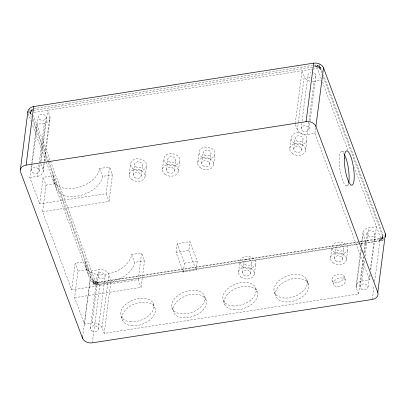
<?xml version="1.0" encoding="UTF-8"?>
<svg xmlns="http://www.w3.org/2000/svg" width="406" height="406" viewBox="0 0 406 406"><rect width="100%" height="100%" fill="white"/><g stroke="black" fill="none" stroke-linecap="round" stroke-linejoin="round"><path stroke-width="0.3" stroke-dasharray="2.03 1.52" d="M31.49 117.425C30.029 115.416 29.719 112.046 32.343 110.884L32.5 109.701M48.273 162.456L93.877 284.926L379.605 240.585C382.609 240.088 383.305 236.749 382.838 234.252L323.384 74.734M382.777 237.581L382.985 234.769M32.576 109.107L30.719 111.148L30.389 114.462L29.08 111.071L29.308 109.3M30.333 113.944L30.719 111.148M30.704 112.437L30.932 110.665M31.003 111.985L31.232 110.214M31.379 111.569L31.607 109.798M31.83 111.198L32.059 109.427M39.646 203.944L43.102 177.331L53.074 175.788A24.284 15.159 -20.4 0 0 74.242 188.323A24.284 15.159 -20.4 0 0 99.607 168.571L109.579 167.023L106.123 193.637L39.646 203.944L29.821 177.569L31.445 165.049M31.526 164.425L36.733 124.353L44.401 123.16A8.003 5.938 7.4 0 0 49.887 116.111L47.705 110.254L41.036 161.593M31.318 170.337L38.23 117.116M29.821 177.569L37.489 176.382L44.401 123.16M39.291 170.708L40.346 162.567M40.433 161.938L46.203 117.486M37.489 176.382A8.003 5.938 7.4 0 0 42.975 169.332L43.706 163.699M44.031 161.192L49.887 116.111M43.229 171.667L50.141 118.445M71.684 289.889L75.14 263.281L85.113 261.733A24.284 15.159 -20.4 0 0 106.281 274.273A24.284 15.159 -20.4 0 0 131.645 254.521L141.613 252.974L138.157 279.587L71.684 289.889L42.559 211.754L46.015 185.146L43.102 177.331M363.406 256.404L358.528 293.974L104.134 333.417L101.952 327.556A8.003 5.938 7.4 0 0 92.096 322.887L84.428 324.074L74.597 297.705L78.053 271.096L75.14 263.281M82.651 336.939L90.096 279.643L32.186 124.277M84.428 324.074L91.34 270.853L99.008 269.665A8.003 5.938 7.4 0 1 108.864 274.334L111.046 280.196L104.134 333.417M48.669 161.238L92.888 279.749L92.654 281.541L93.832 282.886L96.237 284.022L98.308 284.22L98.541 282.429L379.184 238.951L381.995 237.662L383.005 235.805M92.969 282.023L93.202 280.226L92.888 279.749M93.365 282.474L93.598 280.678L93.202 280.226M93.832 282.886L94.065 281.089L93.598 280.678M93.877 284.926L94.106 283.149M94.359 283.251L94.593 281.459L94.065 281.089M94.948 283.566L95.177 281.774L94.593 281.459M95.572 283.824L95.806 282.033L95.177 281.774M90.294 328.561L97.207 275.339M96.237 284.022L96.471 282.231L95.806 282.033M96.922 284.159L97.156 282.363L96.471 282.231M92.096 322.887L99.008 269.665M97.618 284.225L97.846 282.429L98.541 282.429M42.559 211.754L109.036 201.447L112.492 174.839L109.579 167.023M92.345 342.852L99.947 284.312A8.003 5.938 7.4 0 1 90.096 279.643M98.267 328.931L105.179 275.71M101.952 327.556L108.864 274.334M129.23 174.504L130.61 163.857M133.209 174.945L134.589 164.303M141.161 175.834L142.542 165.186M145.14 176.275L146.52 165.633M74.597 297.705L141.07 287.397L144.526 260.789L141.613 252.974M162.466 169.348L163.851 158.705M166.445 169.794L167.825 159.147M174.397 170.677L175.783 160.035M178.376 171.124L179.756 160.477M176.037 252.512L177.189 243.641L189.972 241.656L197.255 261.19L196.103 270.061L183.319 272.045L176.037 252.512L188.82 250.527L189.972 241.656M183.319 272.045L184.471 263.174L177.189 243.641M197.722 162.77L199.102 152.128M201.696 163.217L203.081 152.57M209.653 164.1L211.034 153.458M213.627 164.547L215.013 153.899M238.495 272.162L239.875 261.515M242.468 272.604L243.854 261.961M250.426 273.492L251.806 262.849M254.4 273.933L255.785 263.291M289.762 148.5L291.143 137.857M295.263 123.404L302.094 70.806L304.282 76.668L298.425 121.749M293.741 148.941L295.121 138.299M315.624 127.738L314.894 133.371L307.22 134.559A8.003 5.938 7.4 0 1 297.37 129.89L298.344 122.379M301.049 128.514L301.704 123.505M302.028 121.003L307.961 75.298M301.694 149.829L303.074 139.187M322.278 71.771C321.877 68.096 318.974 64.62 315.061 65.031L314.833 66.802L312.95 67.097M319.497 64.305L319.263 66.082L314.833 66.802L315.523 66.802L315.756 65.026M307.22 134.559L314.132 81.342L321.806 80.149M321.811 73.039C321.379 70.055 319.405 67.142 316.218 66.868L316.452 65.092M305.672 150.276L307.053 139.628M316.903 67L317.132 65.224M309.027 128.885L310.001 121.369M310.082 120.744L315.939 75.663A4.004 2.969 7.4 0 0 312.924 72.644M317.563 67.198L317.796 65.422M318.192 67.457L318.426 65.681M318.776 67.772L319.009 66M319.309 68.142L319.537 66.366M319.776 68.553L320.004 66.777M320.172 69.005L320.4 67.229M320.72 67.711L320.486 69.482L319.263 66.082M330.535 257.881L331.92 247.239M334.514 258.333L335.894 247.69M342.466 259.221L343.852 248.573M346.445 259.673L347.825 249.03M356.092 285.778L360.807 249.467M361.376 245.082L363.005 232.562M358.528 293.974L356.341 288.113L361.304 249.918M361.792 246.163L363.253 234.891A8.003 5.938 7.4 0 1 368.739 227.842L376.413 226.655L370.637 271.112M363.893 252.649L365.441 240.753L363.253 234.891M360.026 286.743L363.847 257.313M364.415 252.928L366.938 233.521M356.341 288.113A8.003 5.938 7.4 0 1 361.827 281.064L364.593 259.774M365.08 256.019L368.739 227.842M367.998 287.108L369.79 273.334M370.277 269.579L374.911 233.886M361.827 281.064L369.501 279.876L370.15 274.867M379.838 238.814L379.605 240.585L383.508 240.012M372.307 299.445L374.088 285.743M374.652 281.383L379.909 240.905A8.003 5.938 7.4 0 0 383.452 239.525M380.224 240.388L380.458 238.611M380.798 240.124L381.026 238.347M381.315 239.804L381.544 238.033M381.762 239.433L381.995 237.662M382.142 239.017L382.371 237.246M382.437 238.566L382.67 236.794M382.65 238.083L383.041 235.287M33.764 108.646L312.503 65.391M312.326 67.193L29.08 111.071M34.206 112.345L311.915 69.289M312.529 69.193L317.436 68.431L321.588 79.566M82.773 156.965L84.027 156.767M46.015 185.146L55.987 183.598A24.284 15.159 -20.4 0 0 77.155 196.134A24.284 15.159 -20.4 0 0 102.52 176.387L112.492 174.839M341.872 151.697L345.283 151.169M346.445 185.963L350.424 185.344M78.053 271.096L88.026 269.548A24.284 15.159 -20.4 0 0 109.194 282.084A24.284 15.159 -20.4 0 0 134.553 262.332L144.526 260.789M184.471 263.174L197.255 261.19M359.173 241.727L95.704 282.576L33.454 115.563M359.802 241.626L380.782 238.373L354.306 167.343M99.947 284.312L359.868 244.011M360.492 243.915L379.909 240.905M314.381 65.097L315.061 65.031M315.523 66.802L316.218 66.868M97.156 282.363L97.846 282.429M383.629 238.804L323.359 77.186M306.418 279.201L308.022 283.378M322.471 81.931L347.891 150.139M314.894 133.371L369.501 279.876M295.401 124.617L297.37 129.89M344.06 276.303A6.405 3.999 -20.4 0 1 335.863 282.683A6.405 3.999 -20.4 0 1 334.042 275.989A6.405 3.999 -20.4 0 1 344.06 276.303L345.511 280.211A6.405 3.999 -20.4 0 1 337.32 286.59A6.405 3.999 -20.4 0 1 335.493 279.891A6.405 3.999 -20.4 0 1 345.511 280.211M331.915 280.343L333.372 284.251M274.446 292.472L275.791 296.091M255.613 287.813L257.069 291.721M223.351 300.547L224.807 304.454M188.82 250.527L196.103 270.061M204.786 296.634A17.346 10.825 -20.4 0 1 182.599 313.914A17.346 10.825 -20.4 0 1 177.655 295.776A17.346 10.825 -20.4 0 1 204.786 296.634L206.243 300.541A17.346 10.825 -20.4 0 1 184.055 317.822A17.346 10.825 -20.4 0 1 179.112 299.684A17.346 10.825 -20.4 0 1 206.243 300.541M171.905 307.581L173.362 311.488M153.361 303.668L154.818 307.575M99.607 168.571L102.52 176.387M131.645 254.521L134.553 262.332M106.123 193.637L109.036 201.447M138.157 279.587L141.07 287.397M121.105 316.396L122.561 320.304M31.429 114.984L30.617 112.69M32.972 119.136L48.446 160.644M32.597 120.389L48.05 161.862M53.074 175.788L55.987 183.598M85.113 261.733L88.026 269.548M53.323 179.843L56.236 187.653M85.361 265.788L88.275 273.603M28.207 113.604L30.861 120.719M41.011 164.06L42.975 169.332M307.103 280.901A17.346 10.825 -20.4 0 1 284.697 298.05A17.346 10.825 -20.4 0 1 280.094 279.8A17.346 10.825 -20.4 0 1 307.103 280.901L308.631 285.108A17.346 10.825 -20.4 0 1 285.712 301.932A17.346 10.825 -20.4 0 1 281.921 283.429A17.346 10.825 -20.4 0 1 308.631 285.108M314.132 81.342A8.003 5.938 7.4 0 1 312.077 81.449M310.006 81.149A8.003 5.938 7.4 0 1 304.282 76.668M315.939 75.663A4.004 2.969 7.4 0 1 313.041 78.409M310.011 77.972A4.004 2.969 7.4 0 1 307.992 74.907A4.004 2.969 7.4 0 1 310.859 72.547M348.597 183.177A17.346 4.243 81.2 0 1 342.679 180.416A17.346 4.243 81.2 0 1 339.243 158.208A17.346 4.243 81.2 0 1 344.06 153.833M302.262 130.681A4.004 2.969 7.4 0 0 308.905 129.651A4.004 2.969 7.4 0 0 303.947 125.769A4.004 2.969 7.4 0 0 302.262 130.681M32.531 172.504A4.004 2.969 7.4 0 0 39.174 171.474A4.004 2.969 7.4 0 0 34.211 167.592A4.004 2.969 7.4 0 0 32.531 172.504M91.502 330.728A4.004 2.969 7.4 0 0 98.145 329.697A4.004 2.969 7.4 0 0 93.187 325.815A4.004 2.969 7.4 0 0 91.502 330.728M361.238 288.905A4.004 2.969 7.4 0 0 367.882 287.874A4.004 2.969 7.4 0 0 362.923 283.997A4.004 2.969 7.4 0 0 361.238 288.905M39.443 119.283A4.004 2.969 7.4 0 0 46.086 118.253A4.004 2.969 7.4 0 0 41.123 114.37A4.004 2.969 7.4 0 0 39.443 119.283M98.414 277.506A4.004 2.969 7.4 0 0 105.058 276.476A4.004 2.969 7.4 0 0 100.099 272.593A4.004 2.969 7.4 0 0 98.414 277.506M368.151 235.683A4.004 2.969 7.4 0 0 374.794 234.653A4.004 2.969 7.4 0 0 369.836 230.775A4.004 2.969 7.4 0 0 368.151 235.683M292.168 153.346A8.003 5.938 7.4 0 0 305.449 151.286A8.003 5.938 7.4 0 0 295.532 143.526A8.003 5.938 7.4 0 0 292.168 153.346M200.122 167.617A8.003 5.938 7.4 0 0 213.409 165.557A8.003 5.938 7.4 0 0 203.492 157.797A8.003 5.938 7.4 0 0 200.122 167.617M332.93 262.728A8.003 5.938 7.4 0 0 346.222 260.688A8.003 5.938 7.4 0 0 336.315 252.913A8.003 5.938 7.4 0 0 332.93 262.728M240.895 277.009A8.003 5.938 7.4 0 0 254.181 274.948A8.003 5.938 7.4 0 0 244.265 267.189A8.003 5.938 7.4 0 0 240.895 277.009M164.872 174.194A8.003 5.938 7.4 0 0 178.158 172.134A8.003 5.938 7.4 0 0 168.236 164.374A8.003 5.938 7.4 0 0 164.872 174.194M131.635 179.35A8.003 5.938 7.4 0 0 144.917 177.29A8.003 5.938 7.4 0 0 135 169.53A8.003 5.938 7.4 0 0 131.635 179.35M294.939 151.367A4.004 2.969 7.4 0 0 301.582 150.337A4.004 2.969 7.4 0 0 296.624 146.454A4.004 2.969 7.4 0 0 294.939 151.367M202.898 165.638A4.004 2.969 7.4 0 0 209.542 164.608A4.004 2.969 7.4 0 0 204.583 160.73A4.004 2.969 7.4 0 0 202.898 165.638M167.648 172.215A4.004 2.969 7.4 0 0 174.291 171.185A4.004 2.969 7.4 0 0 169.327 167.308A4.004 2.969 7.4 0 0 167.648 172.215M335.716 260.759A4.004 2.969 7.4 0 0 342.354 259.728A4.004 2.969 7.4 0 0 337.396 255.846A4.004 2.969 7.4 0 0 335.716 260.759M243.671 275.029A4.004 2.969 7.4 0 0 250.314 273.999A4.004 2.969 7.4 0 0 245.356 270.117A4.004 2.969 7.4 0 0 243.671 275.029M134.406 177.371A4.004 2.969 7.4 0 0 141.049 176.341A4.004 2.969 7.4 0 0 136.091 172.459A4.004 2.969 7.4 0 0 134.406 177.371M201.508 156.975A8.003 5.938 7.4 0 0 214.789 154.914A8.003 5.938 7.4 0 0 204.873 147.155A8.003 5.938 7.4 0 0 201.508 156.975M204.284 154.996A4.004 2.969 7.4 0 0 210.922 153.965A4.004 2.969 7.4 0 0 205.964 150.083A4.004 2.969 7.4 0 0 204.284 154.996M293.548 142.704A8.003 5.938 7.4 0 0 306.834 140.643A8.003 5.938 7.4 0 0 296.913 132.884A8.003 5.938 7.4 0 0 293.548 142.704M296.324 140.725A4.004 2.969 7.4 0 0 302.967 139.694A4.004 2.969 7.4 0 0 298.009 135.812A4.004 2.969 7.4 0 0 296.324 140.725M166.252 163.552A8.003 5.938 7.4 0 0 179.538 161.492A8.003 5.938 7.4 0 0 169.622 153.732A8.003 5.938 7.4 0 0 166.252 163.552M169.028 161.573A4.004 2.969 7.4 0 0 175.671 160.543A4.004 2.969 7.4 0 0 170.713 156.66A4.004 2.969 7.4 0 0 169.028 161.573M133.016 168.703A8.003 5.938 7.4 0 0 146.302 166.643A8.003 5.938 7.4 0 0 136.38 158.883A8.003 5.938 7.4 0 0 133.016 168.703M135.792 166.724A4.004 2.969 7.4 0 0 142.435 165.694A4.004 2.969 7.4 0 0 137.477 161.816A4.004 2.969 7.4 0 0 135.792 166.724M242.28 266.361A8.003 5.938 7.4 0 0 255.567 264.306A8.003 5.938 7.4 0 0 245.645 256.541A8.003 5.938 7.4 0 0 242.28 266.361M245.057 264.382A4.004 2.969 7.4 0 0 251.7 263.352A4.004 2.969 7.4 0 0 246.736 259.475A4.004 2.969 7.4 0 0 245.057 264.382M334.311 252.085A8.003 5.938 7.4 0 0 347.602 250.04A8.003 5.938 7.4 0 0 337.701 242.27A8.003 5.938 7.4 0 0 334.311 252.085M337.097 250.111A4.004 2.969 7.4 0 0 343.74 249.081A4.004 2.969 7.4 0 0 338.782 245.204A4.004 2.969 7.4 0 0 337.097 250.111M233.846 309.803A17.346 10.825 -20.4 0 0 257.566 293.548A17.346 10.825 -20.4 0 0 231.405 290.909A17.346 10.825 -20.4 0 0 233.846 309.803M131.6 325.658A17.346 10.825 -20.4 0 0 155.315 309.402A17.346 10.825 -20.4 0 0 129.154 306.763A17.346 10.825 -20.4 0 0 131.6 325.658M130.143 321.75A17.346 10.825 -20.4 0 0 153.859 305.495A17.346 10.825 -20.4 0 0 127.697 302.856A17.346 10.825 -20.4 0 0 130.143 321.75M232.389 305.896A17.346 10.825 -20.4 0 0 256.11 289.64A17.346 10.825 -20.4 0 0 229.948 287.001A17.346 10.825 -20.4 0 0 232.389 305.896"/><path stroke-width="0.61" d="M20.351 169.815L27.953 111.269M385.395 233.856L377.793 292.396A8.003 5.938 7.4 0 1 372.307 299.445L92.345 342.852A8.003 5.938 7.4 0 1 82.494 338.183L20.604 172.144A8.003 5.938 7.4 0 1 26.091 165.095L33.693 106.555L313.655 63.148A8.003 5.938 7.4 0 1 323.506 67.817L385.395 233.856A8.003 5.938 7.4 0 1 385.461 236.942M82.494 338.183L82.651 336.939M377.793 292.396L315.904 126.357A8.003 5.938 7.4 0 0 306.053 121.688L313.655 63.148M315.904 126.357L323.506 67.817M26.091 165.095L306.053 121.688M27.989 112.827A8.003 5.938 7.4 0 1 33.693 106.555M344.379 154.407A17.346 4.243 81.2 0 1 348.708 182.664M344.313 158.756A17.346 4.243 81.2 0 0 351.56 185.172A17.346 4.243 81.2 0 0 351.946 160.187A17.346 4.243 81.2 0 0 344.313 158.756"/></g></svg>
